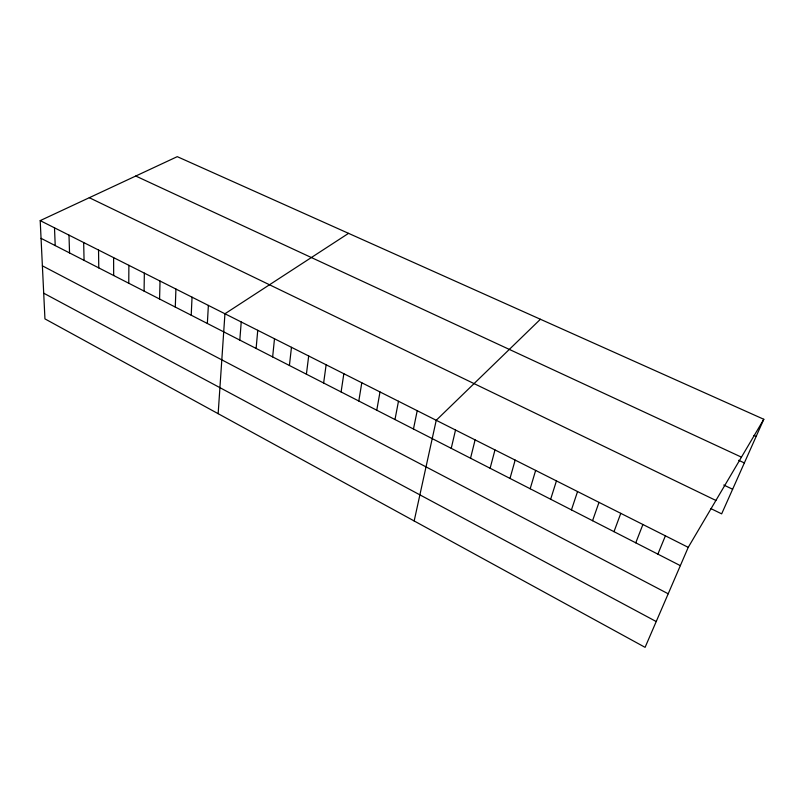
<?xml version="1.0" encoding="UTF-8"?>
<svg xmlns="http://www.w3.org/2000/svg" width="804" height="804" viewBox="0 0 804 804"><rect width="100%" height="100%" fill="white"/><g stroke="black" fill="none" stroke-linecap="round" stroke-linejoin="round"><path stroke-width="1.21" d="M128.771 283.249L128.881 265.33M144.077 291.078L144.348 273.129M159.574 299.018L160.036 281.038M175.282 307.058L175.925 289.048M191.211 315.218L192.045 297.178M207.352 323.479L208.377 305.409M218.155 413.678L224.939 313.761L348.544 233.351M239.803 340.092L241.23 321.982M256.114 348.444L257.752 330.303M272.646 356.916L274.496 338.745M289.41 365.488L291.47 347.308M306.404 374.192L308.686 355.991M323.63 383.016L326.133 364.785M341.097 391.95L343.841 373.709M358.805 401.025L361.79 382.764M376.764 410.221L380.001 391.94M394.985 419.547L398.472 401.256M413.467 429.004L417.216 410.703M414.171 520.962L436.23 420.291L540.419 319.258M451.235 448.341L455.526 430.019M470.541 458.23L475.104 439.899M490.118 468.25L494.983 449.918M509.997 478.43L515.163 460.089M530.168 488.762L535.645 470.42M550.65 499.244L556.438 480.903M571.443 509.887L577.553 491.556M592.558 520.701L599 502.369M613.995 531.675L620.788 513.344M635.763 542.821L642.909 524.499M657.873 554.137L665.39 535.836M763.8 419.276L688.234 547.353L645.089 647.341L44.944 318.886L40.2 220.618L177.262 156.659L763.8 419.276L721.66 513.856L710.806 508.57M753.971 435.416L756.162 436.411M135.755 176.026L741.449 457.154M738.675 460.29L744.343 462.933M723.751 485.023L732.625 489.244M89.314 197.704L715.902 500.45M40.2 220.618L688.234 547.353M41.054 238.336L680.345 565.644M42.381 265.833L668.194 593.784M43.707 293.199L656.215 621.542M54.501 227.833L55.215 245.582M68.993 235.14L69.546 252.928M83.666 242.537L84.068 260.355M98.54 250.034L98.771 267.893M113.605 257.632L113.676 275.521"/></g></svg>
